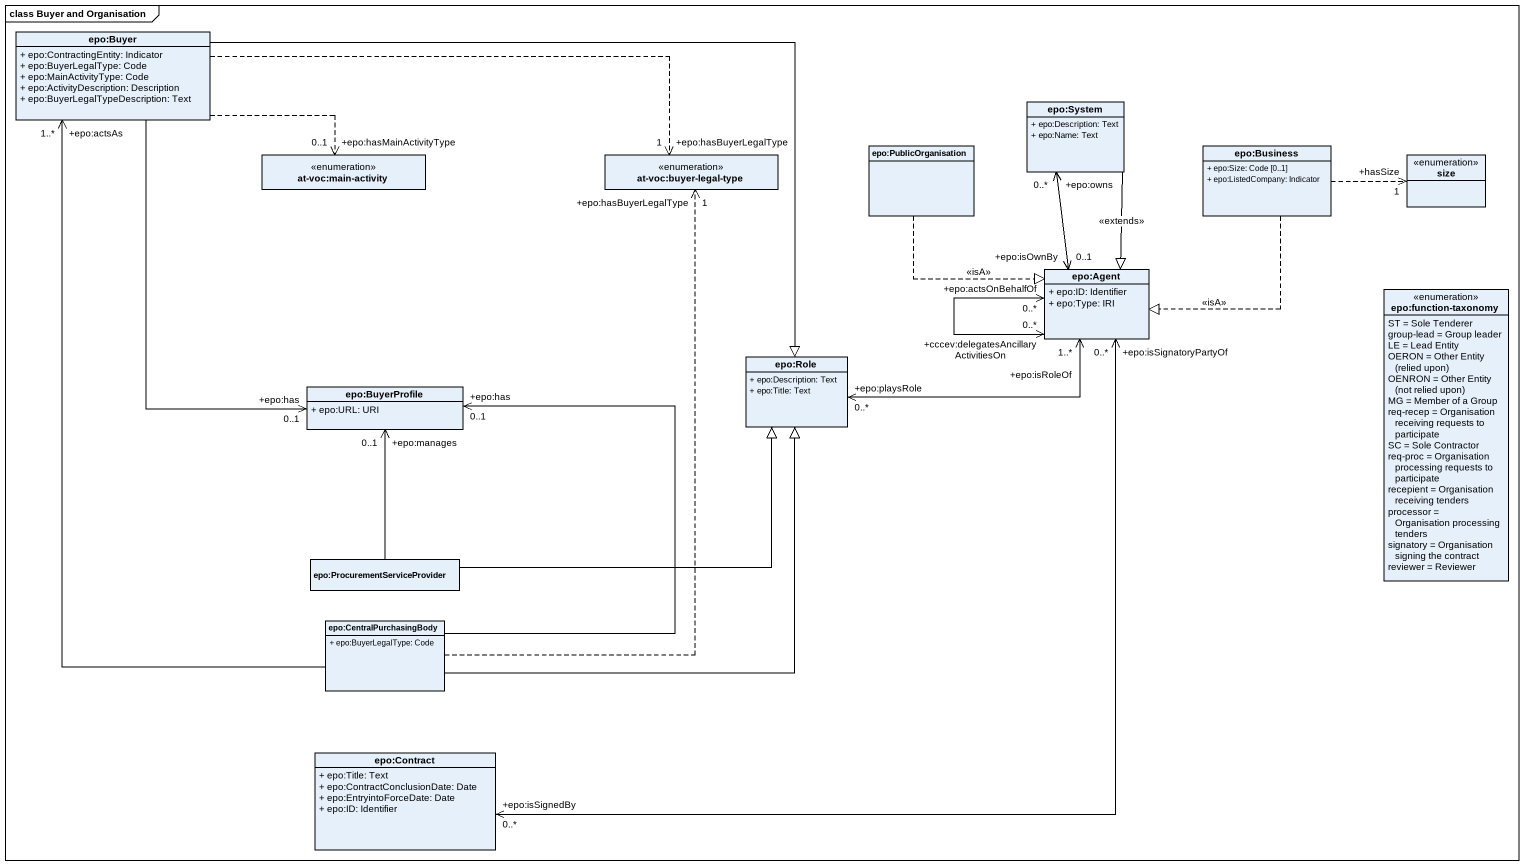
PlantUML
@startuml
mainframe class Buyer and Organisation
hide circle
hide empty members
skinparam classAttributeIconSize 0
class "epo:Buyer" as epo_Buyer {
  + epo:ContractingEntity: Indicator
  + epo:BuyerLegalType: Code
  + epo:MainActivityType: Code
  + epo:ActivityDescription: Description
  + epo:BuyerLegalTypeDescription: Text
}
class "epo:System" as epo_System {
  + epo:Description: Text
  + epo:Name: Text
}
enum "at-voc:main-activity" as at_voc_main_activity
enum "at-voc:buyer-legal-type" as at_voc_buyer_legal_type
class "epo:PublicOrganisation" as epo_PublicOrganisation
class "epo:Business" as epo_Business {
  + epo:Size: Code [0..1]
  + epo:ListedCompany: Indicator
}
enum size
class "epo:Agent" as epo_Agent {
  + epo:ID: Identifier
  + epo:Type: IRI
}
enum "epo:function-taxonomy" as epo_function_taxonomy {
  ST = Sole Tenderer
  group-lead = Group leader
  LE = Lead Entity
  {field} OERON = Other Entity (relied upon)
  {field} OENRON = Other Entity (not relied upon)
  MG = Member of a Group
  req-recep = Organisation receiving requests to participate
  SC = Sole Contractor
  req-proc = Organisation processing requests to participate
  recepient = Organisation receiving tenders
  processor = Organisation processing tenders
  signatory = Organisation signing the contract
  reviewer = Reviewer
}
class "epo:Role" as epo_Role {
  + epo:Description: Text
  + epo:Title: Text
}
class "epo:BuyerProfile" as epo_BuyerProfile {
  + epo:URL: URI
}
class "epo:ProcurementServiceProvider" as epo_ProcurementServiceProvid
class "epo:CentralPurchasingBody" as epo_CentralPurchasingBody {
  + epo:BuyerLegalType: Code
}
class "epo:Contract" as epo_Contract {
  + epo:Title: Text
  + epo:ContractConclusionDate: Date
  + epo:EntryintoForceDate: Date
  + epo:ID: Identifier
}
epo_Buyer .right.> "+epo:hasMainActivityType\n0..1" at_voc_main_activity
epo_Buyer .right.> "+epo:hasBuyerLegalType\n1" at_voc_buyer_legal_type
epo_Buyer -right-|> epo_Role
epo_Buyer --> "+epo:has\n0..1" epo_BuyerProfile
epo_System --|> epo_Agent : <<extends>>
epo_System "+epo:owns\n0..*" <--> "+epo:isOwnBy\n0..1" epo_Agent
epo_PublicOrganisation ..|> epo_Agent : <<isA>>
epo_Business .right.> "+hasSize\n1" size
epo_Business ..|> epo_Agent : <<isA>>
epo_Agent "+epo:actsOnBehalfOf\n0..*" <--> "+cccev:delegatesAncillaryActivitiesOn\n0..*" epo_Agent
epo_Agent "+epo:isRoleOf\n1..*" <-left-> "+epo:playsRole\n0..*" epo_Role
epo_ProcurementServiceProvid -right-|> epo_Role
epo_ProcurementServiceProvid -up-> "+epo:manages\n0..1" epo_BuyerProfile
epo_CentralPurchasingBody -up-> "+epo:actsAs\n1..*" epo_Buyer
epo_CentralPurchasingBody .up.> "+epo:hasBuyerLegalType\n1" at_voc_buyer_legal_type
epo_CentralPurchasingBody -up-|> epo_Role
epo_CentralPurchasingBody -up-> "+epo:has\n0..1" epo_BuyerProfile
epo_Contract "+epo:isSignedBy\n0..*" <-up-> "+epo:isSignatoryPartyOf\n0..*" epo_Agent
@enduml
